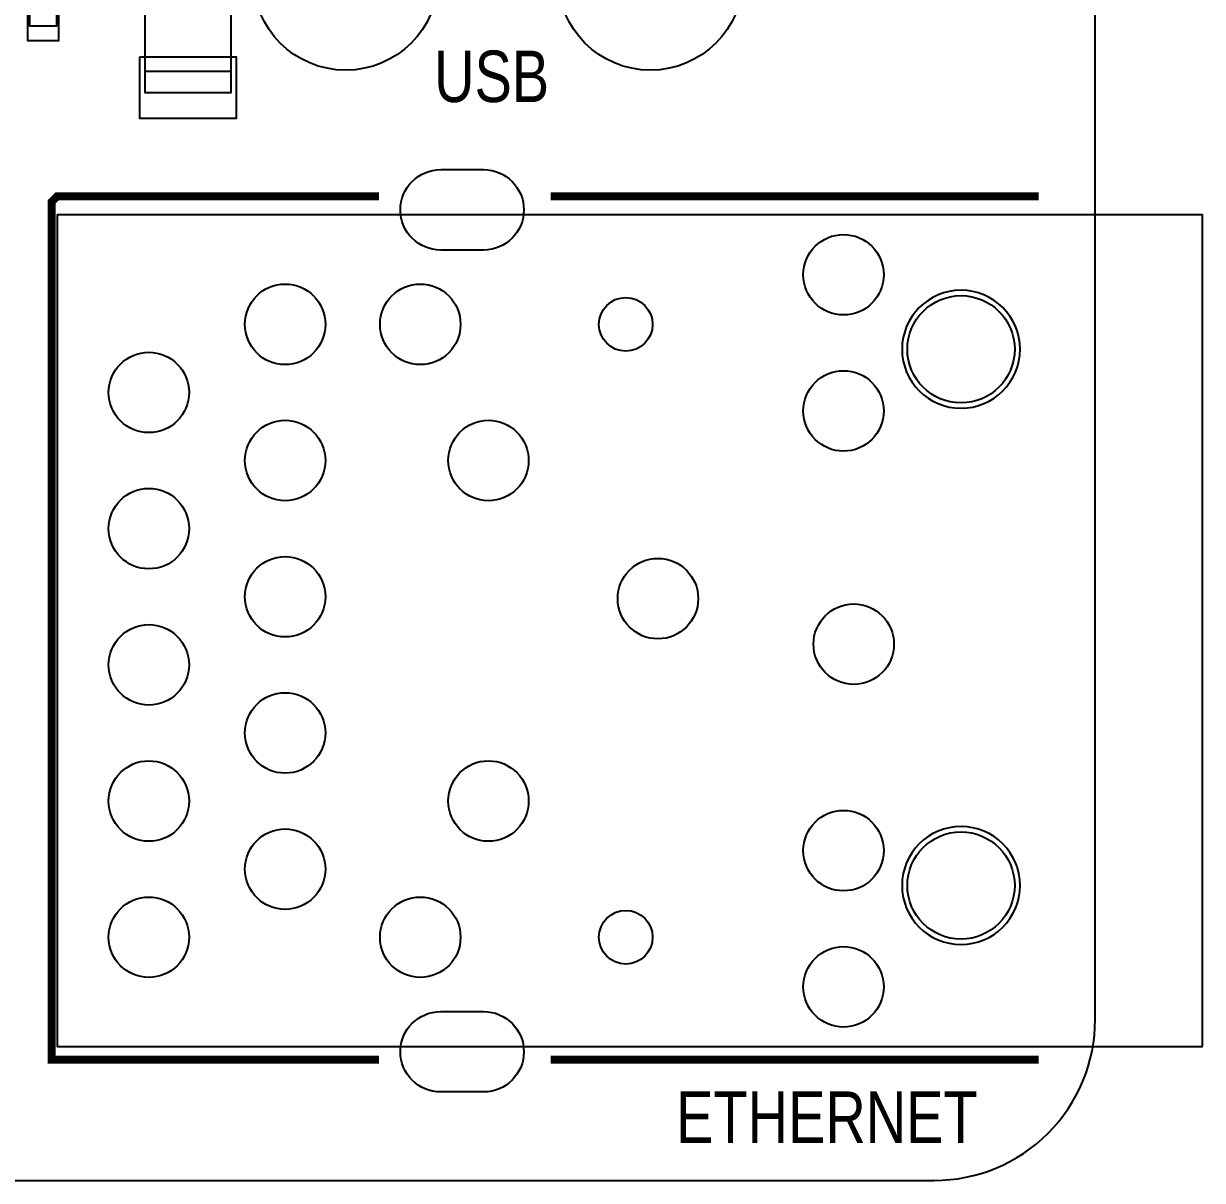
# Model space of a CAD drawing. Extents: x -2.3 to 87, y -2.5 to 75.
# Drawn here: x 65.02 to 87, y 0 to 21.57 of the extents above; entities that cross this region are included whole.
import ezdxf
from ezdxf.enums import TextEntityAlignment as Align

# ---------------------------------------------------------------- set-up
doc = ezdxf.new("R2010")
doc.units = 0
for name, color, linetype in [('BOARD_OUTLINE', 85, 'CONTINUOUS'), ('PARTS_BOTTOM', 12, 'CONTINUOUS'), ('PARTS_TOP', 30, 'CONTINUOUS'), ('PINS_BOTTOM', 5, 'CONTINUOUS'), ('PINS_TOP', 1, 'CONTINUOUS'), ('SILK_TOP', 2, 'CONTINUOUS')]:
    doc.layers.add(name, color=color, linetype=linetype)

msp = doc.modelspace()

# ---------------------------------------------------------------- linework, layer by layer
at = {"layer": 'BOARD_OUTLINE'}
msp.add_lwpolyline([(3, 0), (82, 0, 0.414214), (85, 3), (85, 53, 0.414214), (82, 56), (3, 56, 0.414214), (0, 53), (0, 3, 0.414214)], format="xyb", close=True, dxfattribs=at)
at = {"layer": 'PARTS_BOTTOM'}
msp.add_lwpolyline([(65.139, 22.528), (65.639, 22.528), (65.639, 21.528), (65.139, 21.528), (65.139, 22.528)], dxfattribs=at)
for points in [[(83.6, 15.5, 1), (81.4, 15.5, 1), (83.6, 15.5)], [(83.6, 5.5, 1), (81.4, 5.5, 1), (83.6, 5.5)]]:
    msp.add_lwpolyline(points, format="xyb", dxfattribs=at)
at = {"layer": 'PARTS_TOP'}
for points in [[(68.89, 23.48), (68.89, 20.28), (67.29, 20.28), (67.29, 23.48), (68.89, 23.48)], [(68.89, 20.68), (67.29, 20.68)], [(87, 2.495), (87, 18.005), (65.65, 18.005), (65.65, 2.495), (87, 2.495)]]:
    msp.add_lwpolyline(points, dxfattribs=at)
at = {"layer": 'PINS_BOTTOM'}
msp.add_lwpolyline([(65.679, 21.828), (65.099, 21.828), (65.099, 21.258), (65.679, 21.258)], close=True, dxfattribs=at)
for points in [[(73.6, 17.35), (72.8, 17.35, -1), (72.8, 18.85), (73.6, 18.85, -1)], [(73.6, 1.65), (72.8, 1.65, -1), (72.8, 3.15), (73.6, 3.15, -1)]]:
    msp.add_lwpolyline(points, format="xyb", close=True, dxfattribs=at)
for centre, radius in [((71.03, 22.43), 1.725), ((76.71, 22.43), 1.725), ((80.31, 16.89), 0.75), ((69.9, 15.965), 0.75), ((72.42, 15.965), 0.75), ((82.5, 15.5), 1), ((76.25, 15.965), 0.5), ((67.36, 14.695), 0.75), ((80.31, 14.35), 0.75), ((69.9, 13.425), 0.75), ((73.69, 13.425), 0.75), ((67.36, 12.155), 0.75), ((69.9, 10.885), 0.75), ((76.85, 10.85), 0.75), ((67.36, 9.615), 0.75), ((69.9, 8.345), 0.75), ((67.36, 7.075), 0.75), ((73.69, 7.075), 0.75), ((80.31, 6.15), 0.75), ((69.9, 5.805), 0.75), ((82.5, 5.5), 1), ((67.36, 4.535), 0.75), ((72.42, 4.535), 0.75), ((76.25, 4.535), 0.5), ((80.31, 3.61), 0.75)]:
    msp.add_circle(centre, radius, dxfattribs=at)
at = {"layer": 'PINS_TOP'}
msp.add_lwpolyline([(67.19, 20.955), (68.99, 20.955), (68.99, 19.805), (67.19, 19.805)], close=True, dxfattribs=at)
for points in [[(73.6, 17.35), (72.8, 17.35, -1), (72.8, 18.85), (73.6, 18.85, -1)], [(73.6, 1.65), (72.8, 1.65, -1), (72.8, 3.15), (73.6, 3.15, -1)]]:
    msp.add_lwpolyline(points, format="xyb", close=True, dxfattribs=at)
for centre, radius in [((71.03, 22.43), 1.725), ((76.71, 22.43), 1.725), ((80.31, 16.89), 0.75), ((69.9, 15.965), 0.75), ((72.42, 15.965), 0.75), ((76.25, 15.965), 0.5), ((67.36, 14.695), 0.75), ((80.31, 14.35), 0.75), ((69.9, 13.425), 0.75), ((73.69, 13.425), 0.75), ((67.36, 12.155), 0.75), ((69.9, 10.885), 0.75), ((80.5, 10), 0.75), ((67.36, 9.615), 0.75), ((69.9, 8.345), 0.75), ((67.36, 7.075), 0.75), ((73.69, 7.075), 0.75), ((80.31, 6.15), 0.75), ((69.9, 5.805), 0.75), ((67.36, 4.535), 0.75), ((72.42, 4.535), 0.75), ((76.25, 4.535), 0.5), ((80.31, 3.61), 0.75)]:
    msp.add_circle(centre, radius, dxfattribs=at)
at = {"layer": 'SILK_TOP', "const_width": 0.15}
for points in [[(71.65, 2.25), (65.55, 2.25), (65.55, 18.25), (65.65, 18.35), (71.65, 18.35)], [(74.85, 18.35), (83.95, 18.35)], [(74.85, 2.25), (83.95, 2.25)]]:
    msp.add_lwpolyline(points, dxfattribs=at)

# ---------------------------------------------------------------- texts
at = {"layer": 'SILK_TOP', "width": 0.8125}
for s, p in [('USB', (73.75, 20.11)), ('ETHERNET', (80, 0.7))]:
    msp.add_text(s, height=0.96, dxfattribs=at).set_placement(p, align=Align.CENTER)

doc.saveas('drawing.dxf')
